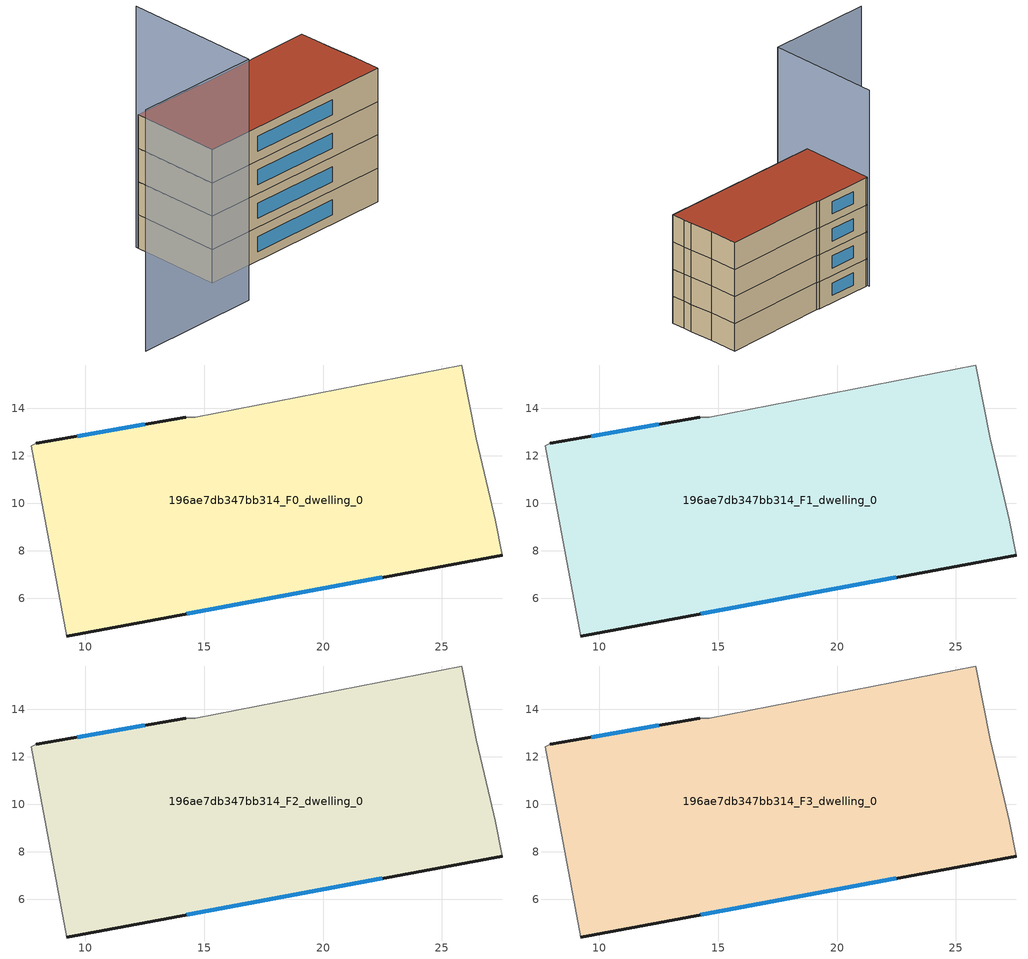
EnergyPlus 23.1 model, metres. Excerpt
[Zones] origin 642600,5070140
196ae7db347bb314_F0_dwelling_0
 floor ground (EU_floor_Construction): 25.84,15.82 26.44,12.71 27.04,10.21 27.24,9.31 27.54,7.81 9.22,4.41 7.72,12.42 7.93,12.52 14.23,13.62 14.63,13.62 z0
 wall outside (EU_wall_Construction): 9.22,4.41 27.54,7.81 / 14.23,13.62 7.93,12.52 z0:3
 wall adiabatic (EU_wall_Construction): 27.54,7.81 27.24,9.31 27.04,10.21 26.44,12.71 25.84,15.82 14.63,13.62 14.23,13.62 / 7.93,12.52 7.72,12.42 9.22,4.41 z0:3
 window (EU_Window_Construction): 14.26,5.35 22.5,6.88 / 12.49,13.32 9.66,12.82 z0.83:2.17
196ae7db347bb314_F1_dwelling_0
 floor to 196ae7db347bb314_F0_dwelling_0 (EU_floor_Construction): 25.84,15.82 26.44,12.71 27.04,10.21 27.24,9.31 27.54,7.81 9.22,4.41 7.72,12.42 7.92,12.52 14.23,13.62 14.63,13.62 z3
 wall outside (EU_wall_Construction): 9.22,4.41 27.54,7.81 / 14.23,13.62 7.93,12.52 z3:6
 wall adiabatic (EU_wall_Construction): 27.54,7.81 27.24,9.31 27.04,10.21 26.44,12.71 25.84,15.82 14.63,13.62 14.23,13.62 / 7.93,12.52 7.72,12.42 9.22,4.41 z3:6
 window (EU_Window_Construction): 14.26,5.35 22.5,6.88 / 12.49,13.32 9.66,12.82 z3.83:5.17
196ae7db347bb314_F2_dwelling_0
 floor to 196ae7db347bb314_F1_dwelling_0 (EU_floor_Construction): 25.84,15.82 26.44,12.71 27.04,10.21 27.24,9.31 27.54,7.81 9.22,4.41 7.72,12.42 7.92,12.52 14.23,13.62 14.63,13.62 z6
 wall outside (EU_wall_Construction): 9.22,4.41 27.54,7.81 / 14.23,13.62 7.93,12.52 z6:9
 wall adiabatic (EU_wall_Construction): 27.54,7.81 27.24,9.31 27.04,10.21 26.44,12.71 25.84,15.82 14.63,13.62 14.23,13.62 / 7.93,12.52 7.72,12.42 9.22,4.41 z6:9
 window (EU_Window_Construction): 14.26,5.35 22.5,6.88 / 12.49,13.32 9.66,12.82 z6.83:8.17
196ae7db347bb314_F3_dwelling_0
 floor to 196ae7db347bb314_F2_dwelling_0 (EU_floor_Construction): 25.84,15.82 26.44,12.71 27.04,10.21 27.24,9.31 27.54,7.81 9.22,4.41 7.72,12.42 7.92,12.52 14.23,13.62 14.63,13.62 z9
 wall outside (EU_wall_Construction): 9.22,4.41 27.54,7.81 / 14.23,13.62 7.93,12.52 z9:12
 wall adiabatic (EU_wall_Construction): 27.54,7.81 27.24,9.31 27.04,10.21 26.44,12.71 25.84,15.82 14.63,13.62 14.23,13.62 / 7.93,12.52 7.72,12.42 9.22,4.41 z9:12
 window (EU_Window_Construction): 14.26,5.35 22.5,6.88 / 12.49,13.32 9.66,12.82 z9.83:11.17
 roof outside (EU_roof_Construction): 27.54,7.81 27.24,9.31 27.04,10.21 26.44,12.71 25.84,15.82 14.63,13.62 14.23,13.62 7.93,12.52 7.72,12.42 9.22,4.41 z12
shading: 7.68,12.65 9.96,0.48 / 9.96,0.48 -1.41,-1.65 z0:21.7
[Building]
EU S2 Campaign: North Axis=0; Terrain=City; Solar Distribution=FullExterior
[Site:Location]
Lyon-Bron: Latitude=45.75; Longitude=5; Time Zone=1; Elevation=198
[SizingPeriod:WeatherFileDays]
AnnualSizingPeriod: Begin Month=1; Begin Day of Month=1; End Month=12; End Day of Month=31; Day of Week for Start Day=Monday; Use Weather File Daylight Saving Period=No; Use Weather File Rain and Snow Indicators=No
[MATERIAL]
EU_InternalMass_Material: Roughness=MediumRough; Thickness=0.1; Conductivity=1; Density=1800; Specific Heat=900; Thermal Absorptance=0.9; Solar Absorptance=0.7; Visible Absorptance=0.7
[MATERIAL:NOMASS] Roughness=MediumRough; Thermal Absorptance=0.9; Solar Absorptance=0.7; Visible Absorptance=0.7
Name | Thermal Resistance
EU_wall_NoMass | 0.87146
EU_roof_NoMass | 0.842276
EU_floor_NoMass | 0.496999
[WINDOWMATERIAL:SIMPLEGLAZINGSYSTEM]
EU_Window_SimpleGlazing: UFactor=2.2525; Solar Heat Gain Coefficient=0.76; Visible Transmittance=0.76
[CONSTRUCTION]
EU_wall_Construction: EU_wall_NoMass
EU_roof_Construction: EU_roof_NoMass
EU_floor_Construction: EU_floor_NoMass
EU_InternalMass_Construction: EU_InternalMass_Material
EU_Window_Construction: EU_Window_SimpleGlazing
[ZONE] Type=1; Multiplier=1; Ceiling Height=autocalculate; Volume=452.112; Floor Area=autocalculate; Part of Total Floor Area=Yes
196ae7db347bb314_F0_dwelling_0; 196ae7db347bb314_F1_dwelling_0; 196ae7db347bb314_F2_dwelling_0; 196ae7db347bb314_F3_dwelling_0
[INTERNALMASS] Construction=EU_InternalMass_Construction; Surface Area=150.704
Name | Zone or ZoneList
196ae7db347bb314_F0_dwelling_0_EU_InternalMass | 196ae7db347bb314_F0_dwelling_0
196ae7db347bb314_F1_dwelling_0_EU_InternalMass | 196ae7db347bb314_F1_dwelling_0
196ae7db347bb314_F2_dwelling_0_EU_InternalMass | 196ae7db347bb314_F2_dwelling_0
196ae7db347bb314_F3_dwelling_0_EU_InternalMass | 196ae7db347bb314_F3_dwelling_0
[OTHEREQUIPMENT] Fuel Type=Electricity; Design Level Calculation Method=Watts/Area; Power per Zone Floor Area=1; Fraction Latent=0; Fraction Radiant=0; Fraction Lost=0; Carbon Dioxide Generation Rate=0; EndUse Subcategory=EU_Step8_InternalGains
Name | Zone or ZoneList or Space or SpaceList | Schedule
EU_Step8_InternalGain_196ae7db347bb314_F0_dwelling_0_f000 | 196ae7db347bb314_F0_dwelling_0 | EU_Step8_GainSchedule_196ae7db347bb314_F0_dwelling_0_f000
EU_Step8_InternalGain_196ae7db347bb314_F1_dwelling_0_f000 | 196ae7db347bb314_F1_dwelling_0 | EU_Step8_GainSchedule_196ae7db347bb314_F1_dwelling_0_f000
EU_Step8_InternalGain_196ae7db347bb314_F2_dwelling_0_f000 | 196ae7db347bb314_F2_dwelling_0 | EU_Step8_GainSchedule_196ae7db347bb314_F2_dwelling_0_f000
EU_Step8_InternalGain_196ae7db347bb314_F3_dwelling_0_f000 | 196ae7db347bb314_F3_dwelling_0 | EU_Step8_GainSchedule_196ae7db347bb314_F3_dwelling_0_f000
[ZONEVENTILATION:DESIGNFLOWRATE] Schedule=EU_AlwaysOn; Design Flow Rate Calculation Method=AirChanges/Hour; Air Changes per Hour=0.425; Ventilation Type=Natural; Fan Pressure Rise=0; Fan Total Efficiency=1; Constant Term Coefficient=1; Temperature Term Coefficient=0; Velocity Term Coefficient=0; Velocity Squared Term Coefficient=0; Minimum Indoor Temperature=-100; Maximum Indoor Temperature=100; Delta Temperature=-100; Minimum Outdoor Temperature=-100; Maximum Outdoor Temperature=100; Maximum Wind Speed=40
Name | Zone or ZoneList or Space or SpaceList
EU_ConstantAir_196ae7db347bb314_F0_dwelling_0 | 196ae7db347bb314_F0_dwelling_0
EU_ConstantAir_196ae7db347bb314_F1_dwelling_0 | 196ae7db347bb314_F1_dwelling_0
EU_ConstantAir_196ae7db347bb314_F2_dwelling_0 | 196ae7db347bb314_F2_dwelling_0
EU_ConstantAir_196ae7db347bb314_F3_dwelling_0 | 196ae7db347bb314_F3_dwelling_0
[HVACTEMPLATE:THERMOSTAT] Constant Heating Setpoint=20; Constant Cooling Setpoint=50
EU_HeatOnly_196ae7db347bb314_F0_dwelling_0; EU_HeatOnly_196ae7db347bb314_F1_dwelling_0; EU_HeatOnly_196ae7db347bb314_F2_dwelling_0; EU_HeatOnly_196ae7db347bb314_F3_dwelling_0
[HVACTEMPLATE:ZONE:IDEALLOADSAIRSYSTEM] System Availability Schedule=EU_AlwaysOn; Maximum Heating Supply Air Temperature=50; Minimum Cooling Supply Air Temperature=13; Maximum Heating Supply Air Humidity Ratio=0.0156; Minimum Cooling Supply Air Humidity Ratio=0.0077; Heating Limit=NoLimit; Cooling Limit=NoLimit; Heating Availability Schedule=EU_AlwaysOn; Cooling Availability Schedule=EU_CoolingOff; Dehumidification Control Type=ConstantSensibleHeatRatio; Cooling Sensible Heat Ratio=0.7; Dehumidification Setpoint=60; Humidification Control Type=None; Humidification Setpoint=30; Outdoor Air Method=None; Outdoor Air Flow Rate per Person=0.00944; Outdoor Air Flow Rate per Zone Floor Area=0; Outdoor Air Flow Rate per Zone=0; Demand Controlled Ventilation Type=None; Outdoor Air Economizer Type=NoEconomizer; Heat Recovery Type=None; Sensible Heat Recovery Effectiveness=0.7; Latent Heat Recovery Effectiveness=0.65
Name | Template Thermostat
196ae7db347bb314_F0_dwelling_0 | EU_HeatOnly_196ae7db347bb314_F0_dwelling_0
196ae7db347bb314_F1_dwelling_0 | EU_HeatOnly_196ae7db347bb314_F1_dwelling_0
196ae7db347bb314_F2_dwelling_0 | EU_HeatOnly_196ae7db347bb314_F2_dwelling_0
196ae7db347bb314_F3_dwelling_0 | EU_HeatOnly_196ae7db347bb314_F3_dwelling_0
[SIZING:ZONE] Zone Cooling Design Supply Air Temperature Input Method=SupplyAirTemperature; Zone Cooling Design Supply Air Temperature=13; Zone Heating Design Supply Air Temperature Input Method=SupplyAirTemperature; Zone Heating Design Supply Air Temperature=50; Zone Cooling Design Supply Air Humidity Ratio=0.008; Zone Heating Design Supply Air Humidity Ratio=0.008; Cooling Design Air Flow Method=DesignDay; Cooling Design Air Flow Rate=0; Cooling Minimum Air Flow per Zone Floor Area=0.000762; Cooling Minimum Air Flow=0; Cooling Minimum Air Flow Fraction=0.2; Heating Design Air Flow Method=DesignDay; Heating Design Air Flow Rate=0; Heating Maximum Air Flow per Zone Floor Area=0.002032; Heating Maximum Air Flow=0.141576; Heating Maximum Air Flow Fraction=0.3; Account for Dedicated Outdoor Air System=No; Dedicated Outdoor Air System Control Strategy=NeutralSupplyAir; Dedicated Outdoor Air Low Setpoint Temperature for Design=autosize; Dedicated Outdoor Air High Setpoint Temperature for Design=autosize; Zone Load Sizing Method=Sensible Load Only No Latent Load; Zone Latent Cooling Design Supply Air Humidity Ratio Input Method=HumidityRatioDifference; Zone Cooling Design Supply Air Humidity Ratio Difference=0.005; Zone Latent Heating Design Supply Air Humidity Ratio Input Method=HumidityRatioDifference; Zone Humidification Design Supply Air Humidity Ratio Difference=0.005
196ae7db347bb314_F0_dwelling_0; 196ae7db347bb314_F1_dwelling_0; 196ae7db347bb314_F2_dwelling_0; 196ae7db347bb314_F3_dwelling_0
[SCHEDULE:CONSTANT]
Name | Hourly Value
EU_AlwaysOn | 1
EU_CoolingOff | 0
[SCHEDULE:FILE] Column Number=1; Rows to Skip at Top=0; Number of Hours of Data=8760; Column Separator=Comma; Interpolate to Timestep=No; Minutes per Item=60; Adjust Schedule for Daylight Savings=Yes
Name | File
EU_Step8_GainSchedule_196ae7db347bb314_F0_dwelling_0_f000 | ../../schedules/196ae7db347bb314/196ae7db347bb314_F0_dwelling_0_f000_gain.csv
EU_Step8_GainSchedule_196ae7db347bb314_F1_dwelling_0_f000 | ../../schedules/196ae7db347bb314/196ae7db347bb314_F1_dwelling_0_f000_gain.csv
EU_Step8_GainSchedule_196ae7db347bb314_F2_dwelling_0_f000 | ../../schedules/196ae7db347bb314/196ae7db347bb314_F2_dwelling_0_f000_gain.csv
EU_Step8_GainSchedule_196ae7db347bb314_F3_dwelling_0_f000 | ../../schedules/196ae7db347bb314/196ae7db347bb314_F3_dwelling_0_f000_gain.csv
